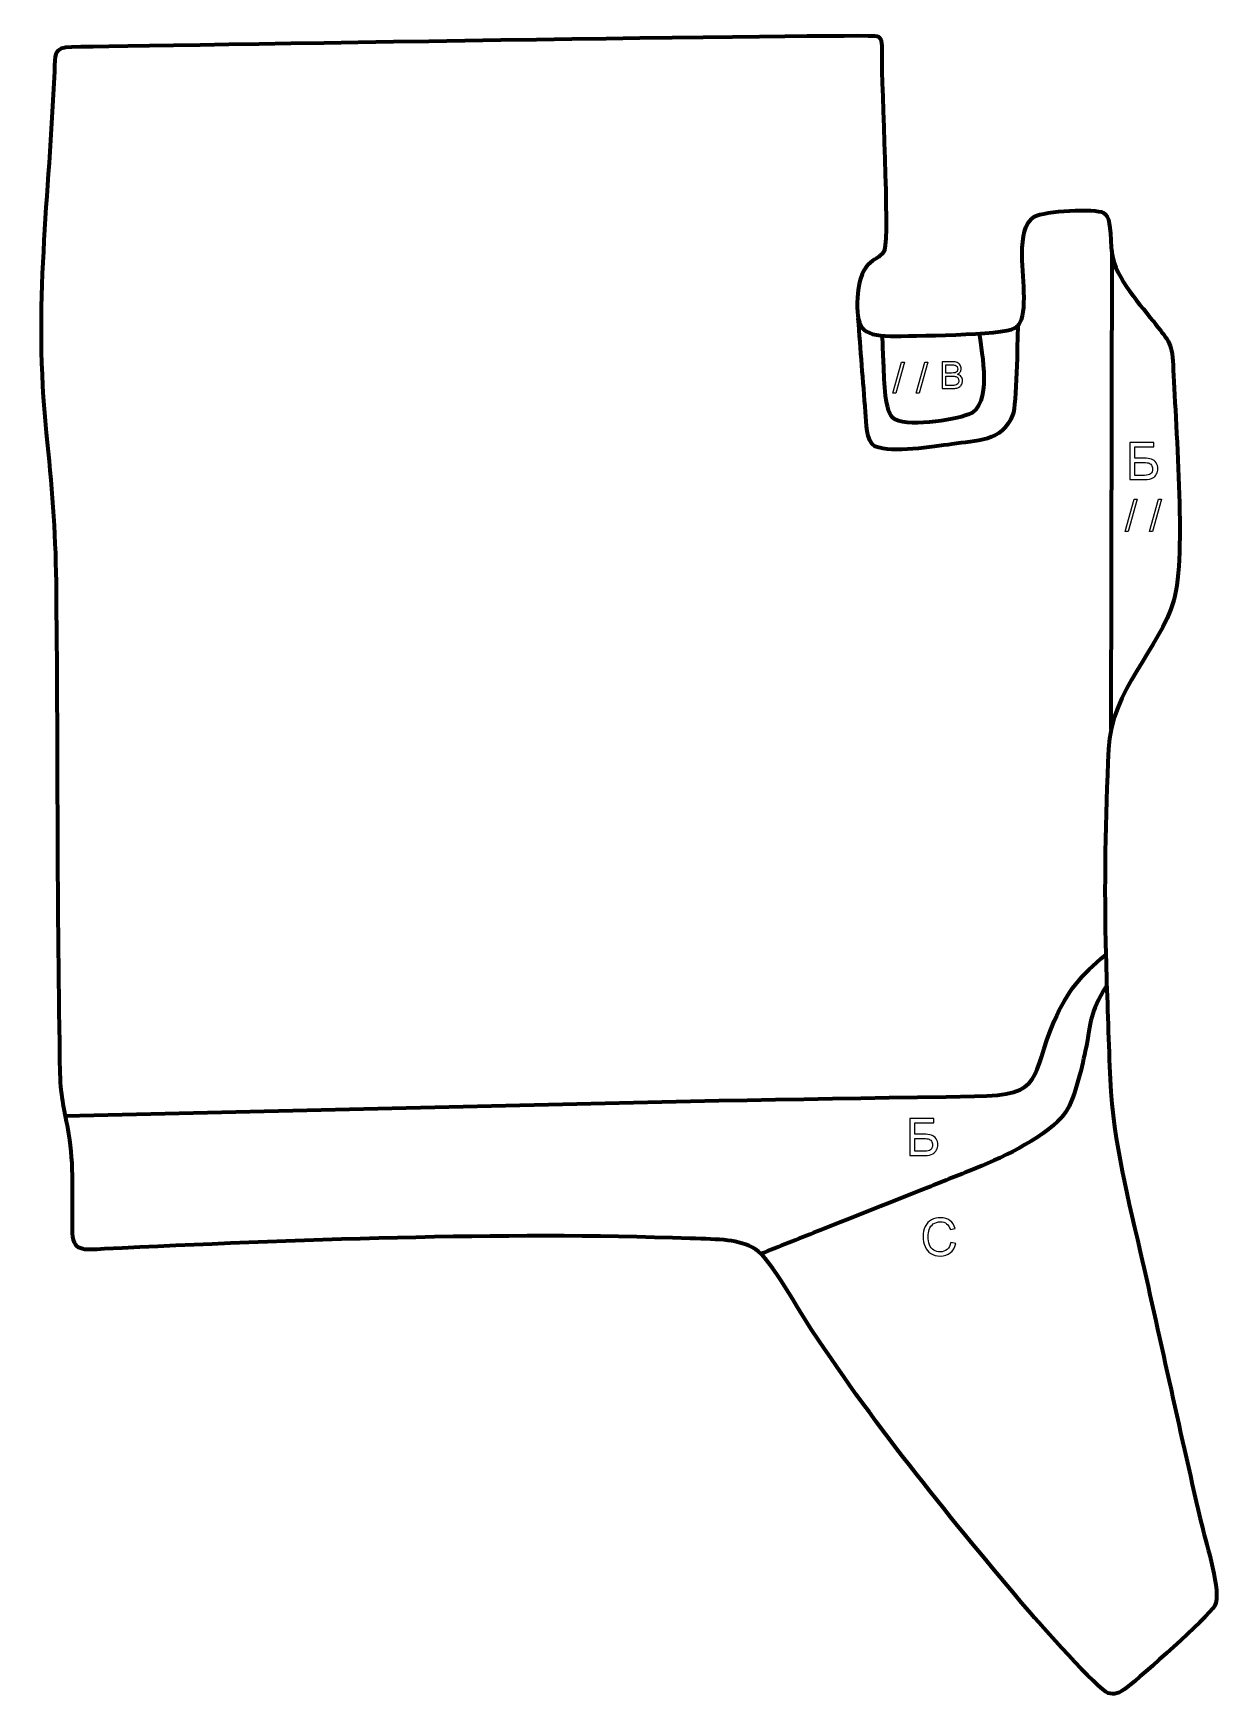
# Model space of a CAD drawing. Header units: millimetres. Extents: x -559 to 23, y 162 to 976.
import ezdxf

# ---------------------------------------------------------------- set-up
doc = ezdxf.new("R2010")
doc.units = ezdxf.units.MM
doc.header["$MEASUREMENT"] = 0
doc.layers.add('layer 2', color=7, linetype='Continuous')
doc.layers.add('layer 3', color=7, linetype='Continuous')

msp = doc.modelspace()

# ---------------------------------------------------------------- linework, layer by layer
at = {"layer": 'layer 2', "color": 140, "lineweight": 158}
msp.add_open_spline([(-30.7676, 634.5864), (-30.7676, 634.5864), (-30.2598, 869.4002), (-30.2598, 869.4002)], degree=3, dxfattribs=at)
for points, knots in [([(-76.4776, 832.5151), (-76.763, 824.4911), (-76.9593, 793.9669), (-79.0257, 788.6642), (-79.0257, 788.6642), (-84.1377, 775.5461), (-96.944, 776.1924), (-108.7556, 774.468), (-108.7556, 774.468), (-117.9542, 773.1251), (-137.9006, 769.9927), (-146.2831, 773.2939), (-146.2831, 773.2939), (-151.0406, 776.0737), (-150.5954, 784.9586), (-151.0291, 790.1522), (-151.0291, 790.1522), (-152.3107, 805.4978), (-153.4952, 820.7699), (-154.6372, 836.1255)], [0, 0, 0, 0, 0.16666667, 0.16666667, 0.16666667, 0.16666667, 0.33333333, 0.33333333, 0.33333333, 0.33333333, 0.5, 0.5, 0.5, 0.5, 0.66666667, 0.66666667, 0.66666667, 0.66666667, 1, 1, 1, 1]), ([(-95.4234, 828.6724), (-94.1233, 819.0921), (-88.7243, 793.29), (-100.71, 788.9141), (-100.71, 788.9141), (-107.5961, 786.4), (-132.2205, 782.1172), (-137.8089, 787.4911), (-137.8089, 787.4911), (-141.9834, 791.5054), (-141.8884, 808.5503), (-142.1828, 814.1723), (-142.1828, 814.1723), (-142.417, 818.6434), (-142.6184, 823.1142), (-142.8221, 827.5866)], [0, 0, 0, 0, 0.2, 0.2, 0.2, 0.2, 0.4, 0.4, 0.4, 0.4, 0.6, 0.6, 0.6, 0.6, 1, 1, 1, 1]), ([(-542.969, 445.2702), (-394.556, 448.5099), (-246.158, 452.9667), (-97.7193, 454.8625), (-97.7193, 454.8625), (-62.7583, 455.309), (-70.4009, 464.3623), (-58.5865, 491.7669), (-58.5865, 491.7669), (-52.172, 506.6458), (-45.6209, 513.9649), (-33.3614, 524.2703)], [0, 0, 0, 0, 0.25, 0.25, 0.25, 0.25, 0.5, 0.5, 0.5, 0.5, 1, 1, 1, 1]), ([(-32.9053, 509.2363), (-41.7779, 494.679), (-40.07, 493.0661), (-43.4731, 476.939), (-43.4731, 476.939), (-45.2636, 468.4541), (-48.8124, 452.0653), (-54.2286, 445.5191), (-54.2286, 445.5191), (-54.2286, 445.5191), (-54.9434, 444.6552), (-54.9434, 444.6552), (-54.9434, 444.6552), (-65.1969, 433.4385), (-85.5487, 424.1408), (-99.646, 418.4941), (-99.646, 418.4941), (-106.5759, 415.7399), (-113.5061, 412.9866), (-120.4359, 410.2321), (-120.4359, 410.2321), (-138.0078, 403.2472), (-155.5798, 396.2623), (-173.1517, 389.2774), (-173.1517, 389.2774), (-182.4001, 385.6012), (-191.6485, 381.9249), (-200.8968, 378.2486), (-200.8968, 378.2486), (-200.8968, 378.2486), (-202.2841, 377.6972), (-202.2841, 377.6972)], [0, 0, 0, 0, 0.11111111, 0.11111111, 0.11111111, 0.11111111, 0.22222222, 0.22222222, 0.22222222, 0.22222222, 0.33333333, 0.33333333, 0.33333333, 0.33333333, 0.44444444, 0.44444444, 0.44444444, 0.44444444, 0.55555556, 0.55555556, 0.55555556, 0.55555556, 0.66666667, 0.66666667, 0.66666667, 0.66666667, 0.77777778, 0.77777778, 0.77777778, 0.77777778, 1, 1, 1, 1])]:
    msp.add_open_spline(points, degree=3, knots=knots, dxfattribs=at)
at = {"layer": 'layer 2', "color": 142}
for points, knots in [([(-136.2577, 799.4904), (-136.2577, 799.4904), (-132.0057, 814.6907), (-132.0057, 814.6907), (-132.0057, 814.6907), (-132.0057, 814.6907), (-133.4504, 814.6907), (-133.4504, 814.6907), (-133.4504, 814.6907), (-133.4504, 814.6907), (-137.7024, 799.4904), (-137.7024, 799.4904), (-137.7024, 799.4904), (-137.7024, 799.4904), (-136.2577, 799.4904), (-136.2577, 799.4904)], [0, 0, 0, 0, 0.2, 0.2, 0.2, 0.2, 0.4, 0.4, 0.4, 0.4, 0.6, 0.6, 0.6, 0.6, 1, 1, 1, 1]), ([(-124.8437, 799.4904), (-124.8437, 799.4904), (-120.5917, 814.6907), (-120.5917, 814.6907), (-120.5917, 814.6907), (-120.5917, 814.6907), (-122.0364, 814.6907), (-122.0364, 814.6907), (-122.0364, 814.6907), (-122.0364, 814.6907), (-126.2884, 799.4904), (-126.2884, 799.4904), (-126.2884, 799.4904), (-126.2884, 799.4904), (-124.8437, 799.4904), (-124.8437, 799.4904)], [0, 0, 0, 0, 0.2, 0.2, 0.2, 0.2, 0.4, 0.4, 0.4, 0.4, 0.6, 0.6, 0.6, 0.6, 1, 1, 1, 1]), ([(-113.4661, 801.721), (-113.4661, 801.721), (-113.4661, 814.8412), (-113.4661, 814.8412), (-113.4661, 814.8412), (-113.4661, 814.8412), (-108.543, 814.8412), (-108.543, 814.8412), (-108.543, 814.8412), (-107.5412, 814.8412), (-106.738, 814.7099), (-106.1302, 814.4442), (-106.1302, 814.4442), (-105.5255, 814.1785), (-105.0521, 813.7692), (-104.7101, 813.2164), (-104.7101, 813.2164), (-104.365, 812.6667), (-104.1939, 812.0895), (-104.1939, 811.4848), (-104.1939, 811.4848), (-104.1939, 810.9259), (-104.3466, 810.3976), (-104.649, 809.9028), (-104.649, 809.9028), (-104.9513, 809.408), (-105.4094, 809.008), (-106.0233, 808.7026), (-106.0233, 808.7026), (-105.2293, 808.4705), (-104.6184, 808.0734), (-104.1939, 807.5115), (-104.1939, 807.5115), (-103.7664, 806.9526), (-103.5526, 806.2899), (-103.5526, 805.5263), (-103.5526, 805.5263), (-103.5526, 804.9094), (-103.6839, 804.3383), (-103.9435, 803.81), (-103.9435, 803.81), (-104.2031, 803.2816), (-104.5238, 802.8754), (-104.9055, 802.5884), (-104.9055, 802.5884), (-105.2873, 802.3043), (-105.7668, 802.0875), (-106.3409, 801.9409), (-106.3409, 801.9409), (-106.9181, 801.7943), (-107.6236, 801.721), (-108.4605, 801.721), (-108.4605, 801.721), (-108.4605, 801.721), (-113.4661, 801.721), (-113.4661, 801.721)], [0, 0, 0, 0, 0.06666667, 0.06666667, 0.06666667, 0.06666667, 0.13333333, 0.13333333, 0.13333333, 0.13333333, 0.2, 0.2, 0.2, 0.2, 0.26666667, 0.26666667, 0.26666667, 0.26666667, 0.33333333, 0.33333333, 0.33333333, 0.33333333, 0.4, 0.4, 0.4, 0.4, 0.46666667, 0.46666667, 0.46666667, 0.46666667, 0.53333333, 0.53333333, 0.53333333, 0.53333333, 0.6, 0.6, 0.6, 0.6, 0.66666667, 0.66666667, 0.66666667, 0.66666667, 0.73333333, 0.73333333, 0.73333333, 0.73333333, 0.8, 0.8, 0.8, 0.8, 0.86666667, 0.86666667, 0.86666667, 0.86666667, 1, 1, 1, 1]), ([(-111.7253, 809.3256), (-111.7253, 809.3256), (-108.8881, 809.3256), (-108.8881, 809.3256), (-108.8881, 809.3256), (-108.1184, 809.3256), (-107.5656, 809.3775), (-107.2327, 809.4783), (-107.2327, 809.4783), (-106.7899, 809.6096), (-106.457, 809.8295), (-106.234, 810.1349), (-106.234, 810.1349), (-106.0111, 810.4403), (-105.8981, 810.8221), (-105.8981, 811.2832), (-105.8981, 811.2832), (-105.8981, 811.72), (-106.0019, 812.1048), (-106.2127, 812.4346), (-106.2127, 812.4346), (-106.4203, 812.7675), (-106.7196, 812.9966), (-107.1075, 813.1187), (-107.1075, 813.1187), (-107.4954, 813.2409), (-108.1611, 813.302), (-109.1019, 813.302), (-109.1019, 813.302), (-109.1019, 813.302), (-111.7253, 813.302), (-111.7253, 813.302), (-111.7253, 813.302), (-111.7253, 813.302), (-111.7253, 809.3256), (-111.7253, 809.3256)], [0, 0, 0, 0, 0.1, 0.1, 0.1, 0.1, 0.2, 0.2, 0.2, 0.2, 0.3, 0.3, 0.3, 0.3, 0.4, 0.4, 0.4, 0.4, 0.5, 0.5, 0.5, 0.5, 0.6, 0.6, 0.6, 0.6, 0.7, 0.7, 0.7, 0.7, 0.8, 0.8, 0.8, 0.8, 1, 1, 1, 1]), ([(-111.7253, 803.2602), (-111.7253, 803.2602), (-108.4575, 803.2602), (-108.4575, 803.2602), (-108.4575, 803.2602), (-107.8954, 803.2602), (-107.5015, 803.2816), (-107.2724, 803.3244), (-107.2724, 803.3244), (-106.8754, 803.3946), (-106.5394, 803.5137), (-106.2707, 803.6817), (-106.2707, 803.6817), (-106.0019, 803.8497), (-105.782, 804.094), (-105.608, 804.4147), (-105.608, 804.4147), (-105.4339, 804.7353), (-105.3484, 805.1049), (-105.3484, 805.5233), (-105.3484, 805.5233), (-105.3484, 806.015), (-105.4736, 806.4395), (-105.7271, 806.8029), (-105.7271, 806.8029), (-105.9775, 807.1664), (-106.3257, 807.4199), (-106.7715, 807.5665), (-106.7715, 807.5665), (-107.2144, 807.713), (-107.8557, 807.7863), (-108.6896, 807.7863), (-108.6896, 807.7863), (-108.6896, 807.7863), (-111.7253, 807.7863), (-111.7253, 807.7863), (-111.7253, 807.7863), (-111.7253, 807.7863), (-111.7253, 803.2602), (-111.7253, 803.2602)], [0, 0, 0, 0, 0.09090909, 0.09090909, 0.09090909, 0.09090909, 0.18181818, 0.18181818, 0.18181818, 0.18181818, 0.27272727, 0.27272727, 0.27272727, 0.27272727, 0.36363636, 0.36363636, 0.36363636, 0.36363636, 0.45454545, 0.45454545, 0.45454545, 0.45454545, 0.54545455, 0.54545455, 0.54545455, 0.54545455, 0.63636364, 0.63636364, 0.63636364, 0.63636364, 0.72727273, 0.72727273, 0.72727273, 0.72727273, 0.81818182, 0.81818182, 0.81818182, 0.81818182, 1, 1, 1, 1]), ([(-21.5728, 775.3054), (-21.5728, 775.3054), (-9.7618, 775.3054), (-9.7618, 775.3054), (-9.7618, 775.3054), (-9.7618, 775.3054), (-9.7618, 773.1718), (-9.7618, 773.1718), (-9.7618, 773.1718), (-9.7618, 773.1718), (-19.1598, 773.1718), (-19.1598, 773.1718), (-19.1598, 773.1718), (-19.1598, 773.1718), (-19.1598, 767.5584), (-19.1598, 767.5584), (-19.1598, 767.5584), (-19.1598, 767.5584), (-14.8164, 767.5584), (-14.8164, 767.5584), (-14.8164, 767.5584), (-13.212, 767.5584), (-11.9377, 767.406), (-10.9895, 767.097), (-10.9895, 767.097), (-10.0412, 766.7922), (-9.2834, 766.2164), (-8.7119, 765.3655), (-8.7119, 765.3655), (-8.1404, 764.5189), (-7.8568, 763.5325), (-7.8568, 762.4064), (-7.8568, 762.4064), (-7.8568, 761.4878), (-8.06, 760.6284), (-8.4706, 759.8326), (-8.4706, 759.8326), (-8.8813, 759.0325), (-9.4909, 758.3805), (-10.3037, 757.8768), (-10.3037, 757.8768), (-11.1122, 757.373), (-12.4965, 757.119), (-14.4481, 757.119), (-14.4481, 757.119), (-14.4481, 757.119), (-21.5728, 757.119), (-21.5728, 757.119), (-21.5728, 757.119), (-21.5728, 757.119), (-21.5728, 775.3054), (-21.5728, 775.3054)], [0, 0, 0, 0, 0.07142857, 0.07142857, 0.07142857, 0.07142857, 0.14285714, 0.14285714, 0.14285714, 0.14285714, 0.21428571, 0.21428571, 0.21428571, 0.21428571, 0.28571429, 0.28571429, 0.28571429, 0.28571429, 0.35714286, 0.35714286, 0.35714286, 0.35714286, 0.42857143, 0.42857143, 0.42857143, 0.42857143, 0.5, 0.5, 0.5, 0.5, 0.57142857, 0.57142857, 0.57142857, 0.57142857, 0.64285714, 0.64285714, 0.64285714, 0.64285714, 0.71428571, 0.71428571, 0.71428571, 0.71428571, 0.78571429, 0.78571429, 0.78571429, 0.78571429, 0.85714286, 0.85714286, 0.85714286, 0.85714286, 1, 1, 1, 1]), ([(-19.1598, 759.1764), (-19.1598, 759.1764), (-14.3465, 759.1764), (-14.3465, 759.1764), (-14.3465, 759.1764), (-13.0469, 759.1764), (-12.0732, 759.4389), (-11.4213, 759.968), (-11.4213, 759.968), (-10.7736, 760.4972), (-10.4476, 761.2888), (-10.4476, 762.3429), (-10.4476, 762.3429), (-10.4476, 763.0965), (-10.6339, 763.723), (-11.0064, 764.2268), (-11.0064, 764.2268), (-11.3789, 764.7305), (-11.8954, 765.065), (-12.5558, 765.2301), (-12.5558, 765.2301), (-13.2204, 765.3952), (-14.3507, 765.4756), (-15.9467, 765.4756), (-15.9467, 765.4756), (-15.9467, 765.4756), (-19.1598, 765.4756), (-19.1598, 765.4756), (-19.1598, 765.4756), (-19.1598, 765.4756), (-19.1598, 759.1764), (-19.1598, 759.1764)], [0, 0, 0, 0, 0.11111111, 0.11111111, 0.11111111, 0.11111111, 0.22222222, 0.22222222, 0.22222222, 0.22222222, 0.33333333, 0.33333333, 0.33333333, 0.33333333, 0.44444444, 0.44444444, 0.44444444, 0.44444444, 0.55555556, 0.55555556, 0.55555556, 0.55555556, 0.66666667, 0.66666667, 0.66666667, 0.66666667, 0.77777778, 0.77777778, 0.77777778, 0.77777778, 1, 1, 1, 1]), ([(-22.383, 731.7082), (-22.383, 731.7082), (-17.9558, 747.5351), (-17.9558, 747.5351), (-17.9558, 747.5351), (-17.9558, 747.5351), (-19.46, 747.5351), (-19.46, 747.5351), (-19.46, 747.5351), (-19.46, 747.5351), (-23.8873, 731.7082), (-23.8873, 731.7082), (-23.8873, 731.7082), (-23.8873, 731.7082), (-22.383, 731.7082), (-22.383, 731.7082)], [0, 0, 0, 0, 0.2, 0.2, 0.2, 0.2, 0.4, 0.4, 0.4, 0.4, 0.6, 0.6, 0.6, 0.6, 1, 1, 1, 1]), ([(-10.4986, 731.7082), (-10.4986, 731.7082), (-6.0714, 747.5351), (-6.0714, 747.5351), (-6.0714, 747.5351), (-6.0714, 747.5351), (-7.5756, 747.5351), (-7.5756, 747.5351), (-7.5756, 747.5351), (-7.5756, 747.5351), (-12.0029, 731.7082), (-12.0029, 731.7082), (-12.0029, 731.7082), (-12.0029, 731.7082), (-10.4986, 731.7082), (-10.4986, 731.7082)], [0, 0, 0, 0, 0.2, 0.2, 0.2, 0.2, 0.4, 0.4, 0.4, 0.4, 0.6, 0.6, 0.6, 0.6, 1, 1, 1, 1]), ([(-129.3905, 444.0466), (-129.3905, 444.0466), (-117.5795, 444.0466), (-117.5795, 444.0466), (-117.5795, 444.0466), (-117.5795, 444.0466), (-117.5795, 441.913), (-117.5795, 441.913), (-117.5795, 441.913), (-117.5795, 441.913), (-126.9775, 441.913), (-126.9775, 441.913), (-126.9775, 441.913), (-126.9775, 441.913), (-126.9775, 436.2996), (-126.9775, 436.2996), (-126.9775, 436.2996), (-126.9775, 436.2996), (-122.6341, 436.2996), (-122.6341, 436.2996), (-122.6341, 436.2996), (-121.0297, 436.2996), (-119.7554, 436.1472), (-118.8072, 435.8382), (-118.8072, 435.8382), (-117.8589, 435.5334), (-117.1011, 434.9576), (-116.5296, 434.1067), (-116.5296, 434.1067), (-115.9581, 433.2601), (-115.6745, 432.2737), (-115.6745, 431.1476), (-115.6745, 431.1476), (-115.6745, 430.229), (-115.8777, 429.3696), (-116.2883, 428.5738), (-116.2883, 428.5738), (-116.699, 427.7737), (-117.3086, 427.1217), (-118.1214, 426.618), (-118.1214, 426.618), (-118.9299, 426.1142), (-120.3142, 425.8602), (-122.2658, 425.8602), (-122.2658, 425.8602), (-122.2658, 425.8602), (-129.3905, 425.8602), (-129.3905, 425.8602), (-129.3905, 425.8602), (-129.3905, 425.8602), (-129.3905, 444.0466), (-129.3905, 444.0466)], [0, 0, 0, 0, 0.07142857, 0.07142857, 0.07142857, 0.07142857, 0.14285714, 0.14285714, 0.14285714, 0.14285714, 0.21428571, 0.21428571, 0.21428571, 0.21428571, 0.28571429, 0.28571429, 0.28571429, 0.28571429, 0.35714286, 0.35714286, 0.35714286, 0.35714286, 0.42857143, 0.42857143, 0.42857143, 0.42857143, 0.5, 0.5, 0.5, 0.5, 0.57142857, 0.57142857, 0.57142857, 0.57142857, 0.64285714, 0.64285714, 0.64285714, 0.64285714, 0.71428571, 0.71428571, 0.71428571, 0.71428571, 0.78571429, 0.78571429, 0.78571429, 0.78571429, 0.85714286, 0.85714286, 0.85714286, 0.85714286, 1, 1, 1, 1]), ([(-126.9775, 427.9176), (-126.9775, 427.9176), (-122.1642, 427.9176), (-122.1642, 427.9176), (-122.1642, 427.9176), (-120.8646, 427.9176), (-119.8909, 428.1801), (-119.239, 428.7092), (-119.239, 428.7092), (-118.5913, 429.2384), (-118.2653, 430.03), (-118.2653, 431.0841), (-118.2653, 431.0841), (-118.2653, 431.8377), (-118.4516, 432.4642), (-118.8241, 432.968), (-118.8241, 432.968), (-119.1966, 433.4717), (-119.7131, 433.8062), (-120.3735, 433.9713), (-120.3735, 433.9713), (-121.0381, 434.1364), (-122.1684, 434.2168), (-123.7644, 434.2168), (-123.7644, 434.2168), (-123.7644, 434.2168), (-126.9775, 434.2168), (-126.9775, 434.2168), (-126.9775, 434.2168), (-126.9775, 434.2168), (-126.9775, 427.9176), (-126.9775, 427.9176)], [0, 0, 0, 0, 0.11111111, 0.11111111, 0.11111111, 0.11111111, 0.22222222, 0.22222222, 0.22222222, 0.22222222, 0.33333333, 0.33333333, 0.33333333, 0.33333333, 0.44444444, 0.44444444, 0.44444444, 0.44444444, 0.55555556, 0.55555556, 0.55555556, 0.55555556, 0.66666667, 0.66666667, 0.66666667, 0.66666667, 0.77777778, 0.77777778, 0.77777778, 0.77777778, 1, 1, 1, 1]), ([(-109.2464, 383.292), (-109.2464, 383.292), (-106.8334, 382.6824), (-106.8334, 382.6824), (-106.8334, 382.6824), (-107.3372, 380.7055), (-108.2431, 379.2026), (-109.5512, 378.1655), (-109.5512, 378.1655), (-110.8593, 377.1283), (-112.4595, 376.6076), (-114.3518, 376.6076), (-114.3518, 376.6076), (-116.3076, 376.6076), (-117.8993, 377.0055), (-119.127, 377.8056), (-119.127, 377.8056), (-120.3547, 378.6015), (-121.286, 379.7572), (-121.9252, 381.2685), (-121.9252, 381.2685), (-122.5645, 382.784), (-122.8862, 384.4054), (-122.8862, 386.1411), (-122.8862, 386.1411), (-122.8862, 388.0334), (-122.5264, 389.6844), (-121.8025, 391.0941), (-121.8025, 391.0941), (-121.0786, 392.5038), (-120.0499, 393.5748), (-118.7164, 394.3072), (-118.7164, 394.3072), (-117.3829, 395.0395), (-115.9139, 395.4036), (-114.3137, 395.4036), (-114.3137, 395.4036), (-112.4934, 395.4036), (-110.9651, 394.9422), (-109.729, 394.0151), (-109.729, 394.0151), (-108.4886, 393.088), (-107.625, 391.7883), (-107.1382, 390.1119), (-107.1382, 390.1119), (-107.1382, 390.1119), (-109.5004, 389.5531), (-109.5004, 389.5531), (-109.5004, 389.5531), (-109.9195, 390.8739), (-110.5333, 391.8391), (-111.3334, 392.4403), (-111.3334, 392.4403), (-112.1335, 393.0456), (-113.1411, 393.3462), (-114.356, 393.3462), (-114.356, 393.3462), (-115.7488, 393.3462), (-116.9172, 393.0118), (-117.8528, 392.3429), (-117.8528, 392.3429), (-118.7883, 391.674), (-119.4487, 390.7723), (-119.8255, 389.6463), (-119.8255, 389.6463), (-120.2065, 388.516), (-120.397, 387.3518), (-120.397, 386.1538), (-120.397, 386.1538), (-120.397, 384.6086), (-120.1726, 383.2582), (-119.7239, 382.1067), (-119.7239, 382.1067), (-119.2752, 380.951), (-118.5767, 380.0916), (-117.6284, 379.5201), (-117.6284, 379.5201), (-116.6801, 378.9486), (-115.6557, 378.665), (-114.5508, 378.665), (-114.5508, 378.665), (-113.2046, 378.665), (-112.07, 379.0545), (-111.1387, 379.8292), (-111.1387, 379.8292), (-110.2074, 380.6081), (-109.5766, 381.7596), (-109.2464, 383.292)], [0, 0, 0, 0, 0.04347826, 0.04347826, 0.04347826, 0.04347826, 0.08695652, 0.08695652, 0.08695652, 0.08695652, 0.13043478, 0.13043478, 0.13043478, 0.13043478, 0.17391304, 0.17391304, 0.17391304, 0.17391304, 0.2173913, 0.2173913, 0.2173913, 0.2173913, 0.26086957, 0.26086957, 0.26086957, 0.26086957, 0.30434783, 0.30434783, 0.30434783, 0.30434783, 0.34782609, 0.34782609, 0.34782609, 0.34782609, 0.39130435, 0.39130435, 0.39130435, 0.39130435, 0.43478261, 0.43478261, 0.43478261, 0.43478261, 0.47826087, 0.47826087, 0.47826087, 0.47826087, 0.52173913, 0.52173913, 0.52173913, 0.52173913, 0.56521739, 0.56521739, 0.56521739, 0.56521739, 0.60869565, 0.60869565, 0.60869565, 0.60869565, 0.65217391, 0.65217391, 0.65217391, 0.65217391, 0.69565217, 0.69565217, 0.69565217, 0.69565217, 0.73913043, 0.73913043, 0.73913043, 0.73913043, 0.7826087, 0.7826087, 0.7826087, 0.7826087, 0.82608696, 0.82608696, 0.82608696, 0.82608696, 0.86956522, 0.86956522, 0.86956522, 0.86956522, 0.91304348, 0.91304348, 0.91304348, 0.91304348, 1, 1, 1, 1])]:
    msp.add_open_spline(points, degree=3, knots=knots, dxfattribs=at)
at = {"layer": 'layer 3', "color": 242, "lineweight": 158}
msp.add_open_spline([(-32.0355, 624.9338), (-30.7275, 654.0563), (-7.0845, 673.9031), (-0.0419, 698.0198), (-0.0419, 698.0198), (6.2347, 719.5137), (0.4771, 787.6389), (-0.3983, 813.2289), (-0.3983, 813.2289), (-0.7897, 824.6724), (-3.3714, 825.8079), (-10.2304, 834.8118), (-10.2304, 834.8118), (-18.0634, 844.8112), (-30.1679, 857.546), (-30.7224, 870.7598), (-30.7224, 870.7598), (-31.173, 881.4827), (-31.5212, 886.0491), (-34.5403, 887.8644), (-34.5403, 887.8644), (-38.3043, 890.1278), (-63.5934, 888.7834), (-68.2696, 885.9415), (-68.2696, 885.9415), (-72.0406, 883.6496), (-73.7292, 879.2426), (-74.2765, 870.6313), (-74.2765, 870.6313), (-74.8692, 861.3041), (-71.4442, 841.026), (-75.2784, 834.1798), (-75.2784, 834.1798), (-76.1059, 832.7022), (-76.7389, 832.1838), (-78.072, 831.2179), (-78.072, 831.2179), (-83.5377, 827.8947), (-129.2231, 827.4499), (-138.7714, 827.3897), (-138.7714, 827.3897), (-153.3922, 827.6184), (-155.7527, 831.843), (-155.008, 846.3907), (-155.008, 846.3907), (-153.9739, 866.5924), (-143.8265, 863.7031), (-141.8241, 869.6191), (-141.8241, 869.6191), (-139.2762, 877.1466), (-143.3443, 948.9762), (-143.1124, 966.0157), (-143.1124, 966.0157), (-143.0256, 971.7745), (-143.0688, 973.3283), (-145.3014, 974.4366), (-145.3014, 974.4366), (-148.1041, 975.8279), (-502.8863, 969.6561), (-539.8985, 969.2391), (-539.8985, 969.2391), (-548.7426, 969.1395), (-548.028, 965.2126), (-548.2281, 957.1117), (-548.2281, 957.1117), (-550.7977, 895.9367), (-558.7525, 841.9328), (-552.2258, 780.0358), (-552.2258, 780.0358), (-549.5548, 754.7049), (-547.7417, 732.4804), (-547.4329, 706.9342), (-547.4329, 706.9342), (-546.5253, 626.6804), (-547.1122, 546.3569), (-545.5242, 466.123), (-545.5242, 466.123), (-545.1919, 453.548), (-543.3495, 448.2608), (-541.2923, 436.4257), (-541.2923, 436.4257), (-538.7011, 421.5187), (-539.6165, 404.8769), (-539.5522, 389.7387), (-539.5522, 389.7387), (-539.5031, 378.1719), (-534.3587, 379.5683), (-523.9116, 380.0806), (-523.9116, 380.0806), (-431.5543, 384.4161), (-329.1935, 388.6252), (-236.9829, 385.2102), (-236.9829, 385.2102), (-222.2515, 384.6647), (-213.3235, 385.0468), (-204.8705, 379.8779), (-204.8705, 379.8779), (-197.8084, 375.5595), (-182.9975, 348.8571), (-177.3366, 340.282), (-177.3366, 340.282), (-144.9822, 291.3764), (-108.8786, 247.2231), (-71.0869, 202.5334), (-71.0869, 202.5334), (-66.4881, 197.1586), (-36.9408, 163.8553), (-32.1487, 162.3961), (-32.1487, 162.3961), (-29.5449, 161.6033), (-26.6556, 162.2095), (-23.0902, 165.1017), (-23.0902, 165.1017), (-15.5057, 171.2544), (15.9775, 198.8561), (20.0985, 205.3657), (20.0985, 205.3657), (23.4299, 211.5168), (15.7676, 236.0298), (13.9233, 243.5488), (13.9233, 243.5488), (3.2866, 288.5788), (-6.2279, 333.6593), (-16.5186, 378.708), (-16.5186, 378.708), (-23.9723, 411.2294), (-30.4246, 435.5214), (-31.5538, 469.4516), (-31.5538, 469.4516), (-32.1603, 487.6778), (-32.8504, 506.0622), (-33.3614, 524.2703), (-33.3614, 524.2703), (-34.3018, 557.7792), (-33.5255, 591.45), (-32.0355, 624.9338)], degree=3, knots=[0, 0, 0, 0, 0.02857143, 0.02857143, 0.02857143, 0.02857143, 0.05714286, 0.05714286, 0.05714286, 0.05714286, 0.08571429, 0.08571429, 0.08571429, 0.08571429, 0.11428571, 0.11428571, 0.11428571, 0.11428571, 0.14285714, 0.14285714, 0.14285714, 0.14285714, 0.17142857, 0.17142857, 0.17142857, 0.17142857, 0.2, 0.2, 0.2, 0.2, 0.22857143, 0.22857143, 0.22857143, 0.22857143, 0.25714286, 0.25714286, 0.25714286, 0.25714286, 0.28571429, 0.28571429, 0.28571429, 0.28571429, 0.31428571, 0.31428571, 0.31428571, 0.31428571, 0.34285714, 0.34285714, 0.34285714, 0.34285714, 0.37142857, 0.37142857, 0.37142857, 0.37142857, 0.4, 0.4, 0.4, 0.4, 0.42857143, 0.42857143, 0.42857143, 0.42857143, 0.45714286, 0.45714286, 0.45714286, 0.45714286, 0.48571429, 0.48571429, 0.48571429, 0.48571429, 0.51428571, 0.51428571, 0.51428571, 0.51428571, 0.54285714, 0.54285714, 0.54285714, 0.54285714, 0.57142857, 0.57142857, 0.57142857, 0.57142857, 0.6, 0.6, 0.6, 0.6, 0.62857143, 0.62857143, 0.62857143, 0.62857143, 0.65714286, 0.65714286, 0.65714286, 0.65714286, 0.68571429, 0.68571429, 0.68571429, 0.68571429, 0.71428571, 0.71428571, 0.71428571, 0.71428571, 0.74285714, 0.74285714, 0.74285714, 0.74285714, 0.77142857, 0.77142857, 0.77142857, 0.77142857, 0.8, 0.8, 0.8, 0.8, 0.82857143, 0.82857143, 0.82857143, 0.82857143, 0.85714286, 0.85714286, 0.85714286, 0.85714286, 0.88571429, 0.88571429, 0.88571429, 0.88571429, 0.91428571, 0.91428571, 0.91428571, 0.91428571, 0.94285714, 0.94285714, 0.94285714, 0.94285714, 1, 1, 1, 1], dxfattribs=at)

doc.saveas('drawing.dxf')
